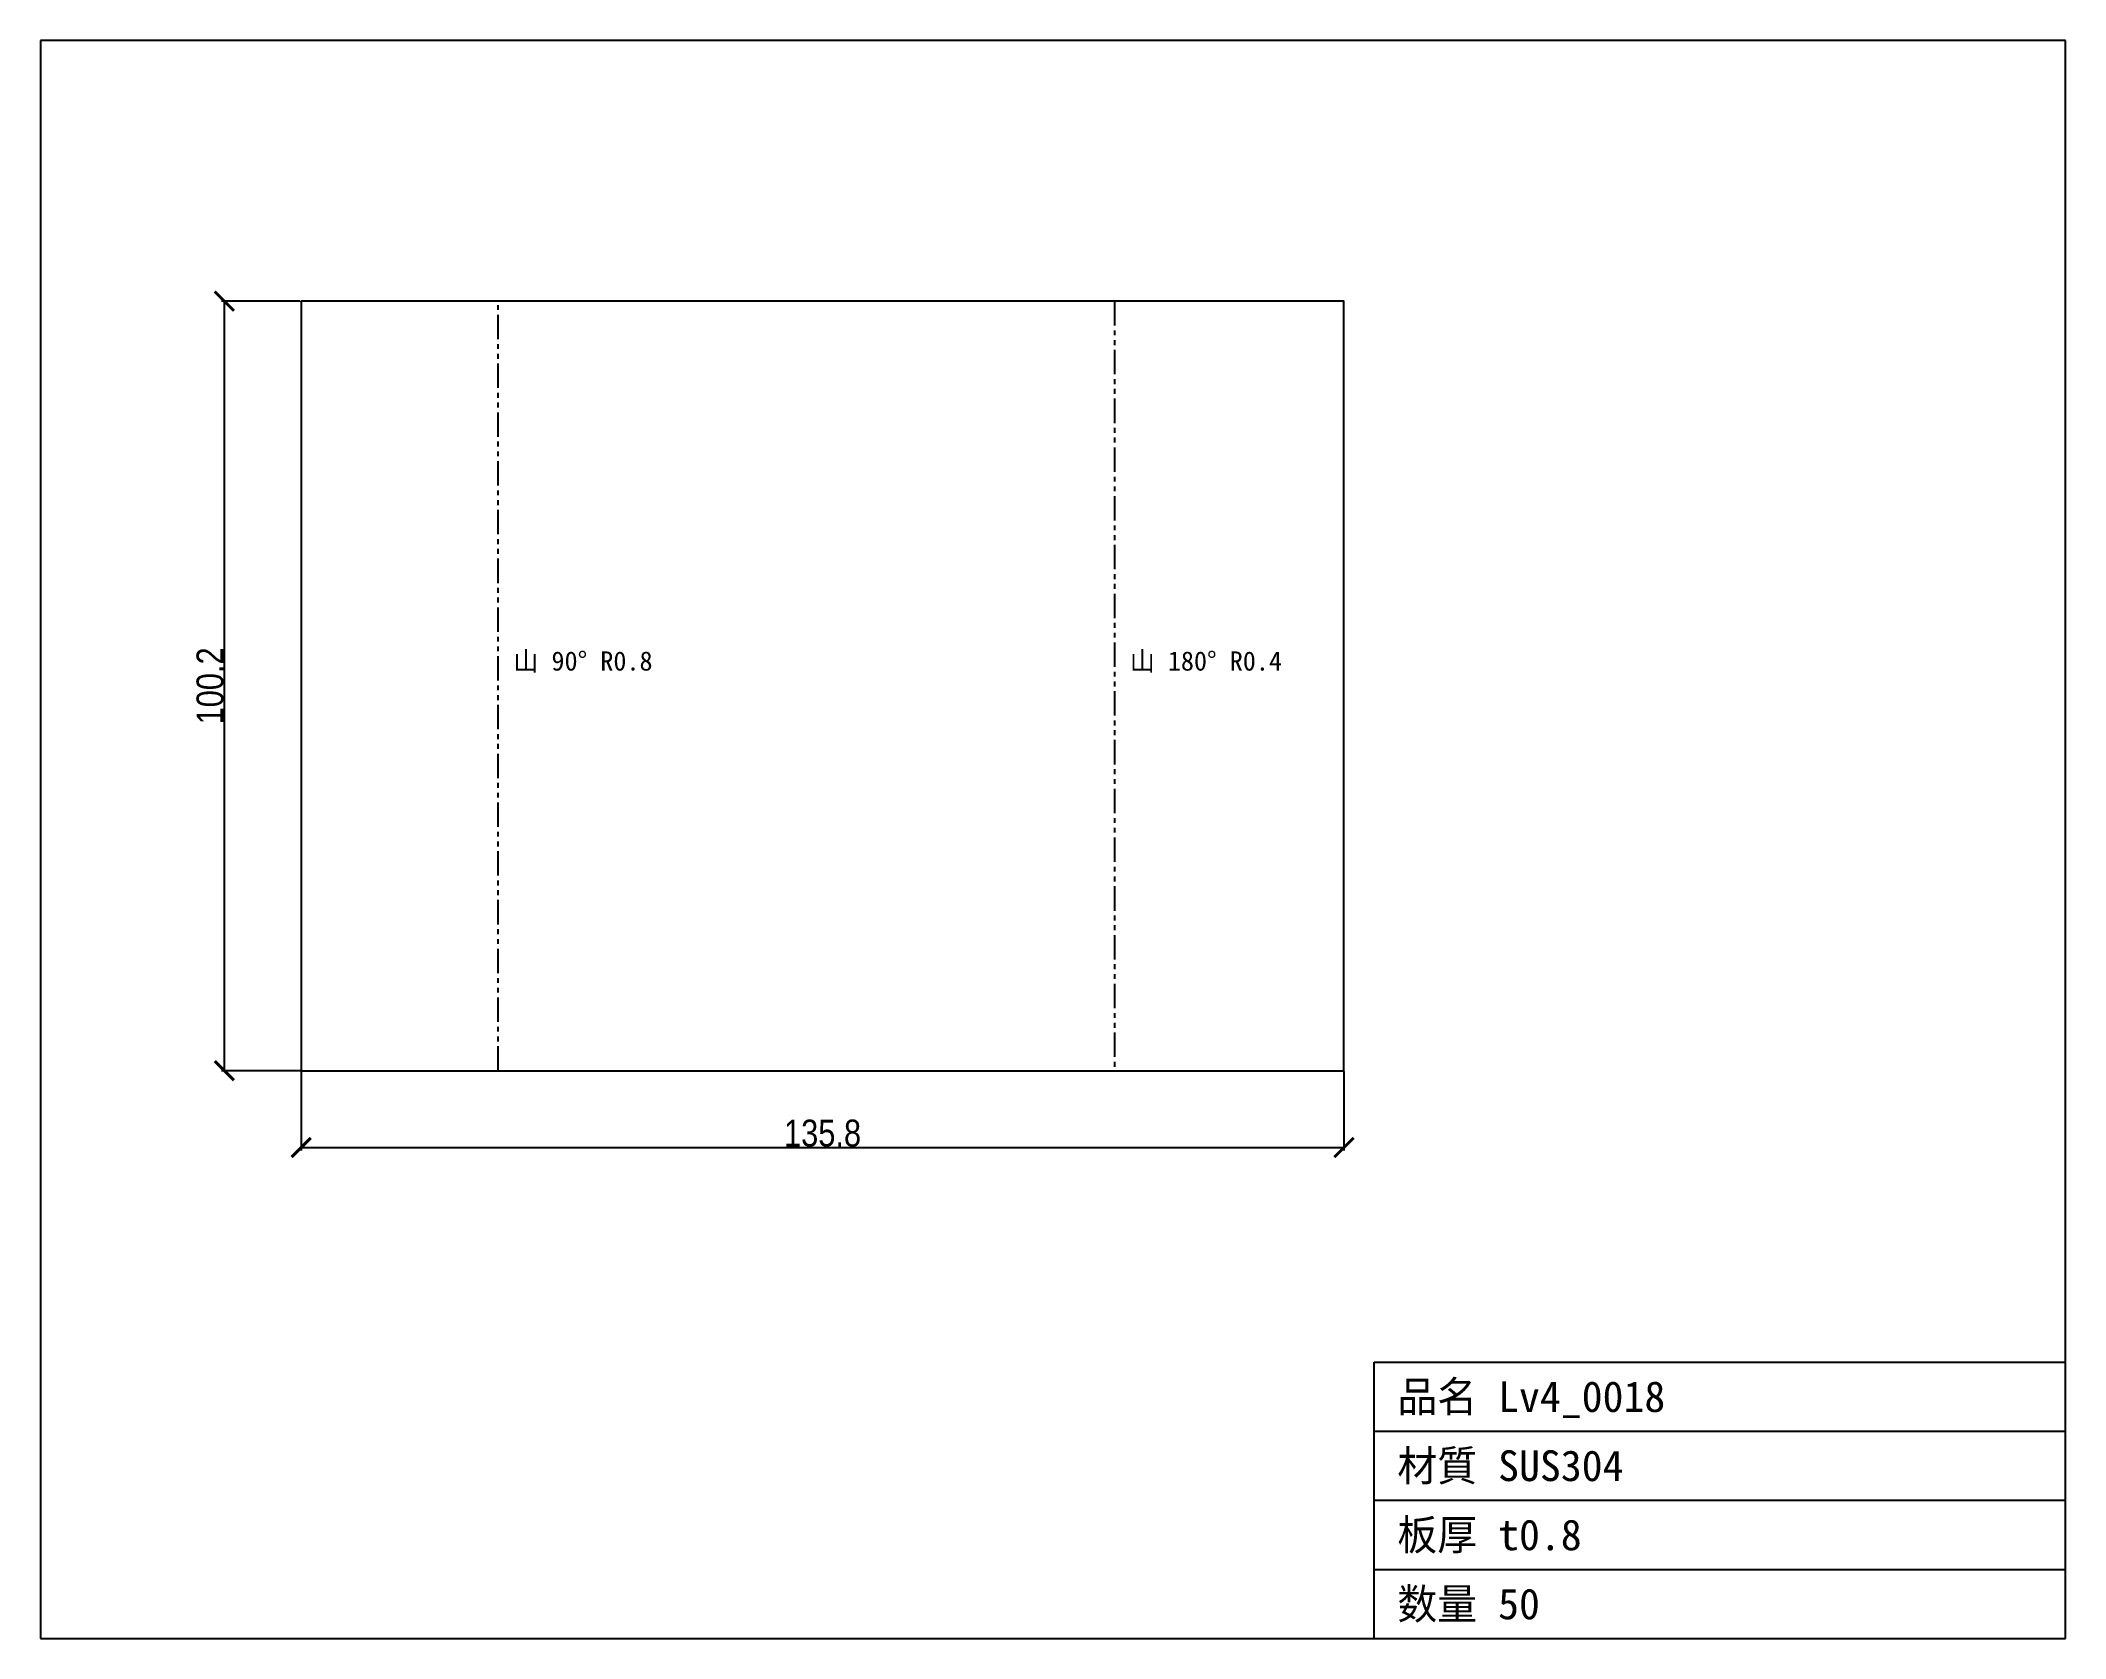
# Model space of a CAD drawing. Header units: millimetres. Extents: x -61 to 203, y -74 to 134.
import ezdxf

# ---------------------------------------------------------------- set-up
doc = ezdxf.new("R2010")
doc.units = ezdxf.units.MM
doc.linetypes.add('PHANTOM', pattern=[6.35, 3.175, -0.635, 0.635, -0.635, 0.635, -0.635])
for name, color, linetype in [('1', 7, 'Continuous'), ('10', 7, 'Continuous'), ('16', 7, 'Continuous'), ('17', 7, 'Continuous'), ('2', 7, 'Continuous')]:
    doc.layers.add(name, color=color, linetype=linetype)
doc.styles.add('OpenSansCondensed-Light', font='OpenSansCondensed-Light.ttf')
doc.dimstyles.new('EZDXF', dxfattribs={"dimtxt": 0.25, "dimasz": 0.175, "dimexe": 0.375, "dimexo": 0.125, "dimgap": 0.1, "dimtad": 1, "dimlfac": 100, "dimzin": 12, "dimdsep": 46, "dimtxsty": 'OpenSansCondensed-Light', "dimblk": 'ARCHTICK', "dimcen": 2.5, "dimazin": 3, "dimtfac": 0.5, "dimtmove": 2, "dimatfit": 3})

# ---------------------------------------------------------------- blocks, each defined once
blk = doc.blocks.new('_ARCHTICK')
at = {"color": 0, "linetype": 'BYBLOCK', "const_width": 0.15}
blk.add_lwpolyline([(-0.5, -0.5), (0.5, 0.5)], dxfattribs=at)

msp = doc.modelspace()

# ---------------------------------------------------------------- linework, layer by layer
at = {"layer": '1', "color": 7, "linetype": 'CONTINUOUS'}
for p, q in [((203.14, 134.15), (-60.52, 134.15)), ((-60.52, 134.15), (-60.52, -73.94)), ((203.14, -73.94), (203.14, 134.15)), ((113.14, -73.94), (113.14, -37.94)), ((113.14, -37.94), (203.14, -37.94)), ((113.14, -46.94), (203.14, -46.94)), ((113.14, -55.94), (203.14, -55.94)), ((113.14, -64.94), (203.14, -64.94)), ((-60.52, -73.94), (203.14, -73.94))]:
    msp.add_line(p, q, dxfattribs=at)
at = {"layer": '16', "color": 3, "linetype": 'PHANTOM'}
for p, q in [((-0.94, 0), (-0.94, 100.21)), ((79.31, 100.21), (79.31, 0))]:
    msp.add_line(p, q, dxfattribs=at)
at = {"layer": '17', "color": 7, "linetype": 'CONTINUOUS'}
msp.add_lwpolyline([(-26.58, 100.21), (-26.58, 0), (109.19, 0), (109.19, 100.21)], close=True, dxfattribs=at)

# ---------------------------------------------------------------- texts
at = {"layer": '2', "color": 2}
for s, height, p in [('山 90° R0.8', 2.5, (1.06, 52.1)), ('山 180° R0.4', 2.5, (81.31, 52.1)), ('品名 Lv4_0018', 4, (116.14, -44.44)), ('材質 SUS304', 4, (116.14, -53.44)), ('板厚 t0.8', 4, (116.14, -62.44)), ('数量 50', 4, (116.14, -71.44))]:
    msp.add_text(s, height=height, dxfattribs=at).set_placement(p)

# ---------------------------------------------------------------- dimensions: what is measured, and where the dimension line sits
at = {"layer": '10', "color": 2}
msp.add_linear_dim(base=(-36.58, 0), p1=(-26.58, 0), p2=(-26.58, 100.21), angle=90, dimstyle='EZDXF', override={"dimtxt": 3.5, "dimasz": 2.5, "dimdec": 1, "dimlfac": 1}, dxfattribs=at).render()
msp.add_linear_dim(base=(-26.58, -10), p1=(-26.58, 0), p2=(109.19, 0), dimstyle='EZDXF', override={"dimtxt": 3.5, "dimasz": 2.5, "dimdec": 1, "dimlfac": 1}, dxfattribs=at).render()

doc.saveas('drawing.dxf')
